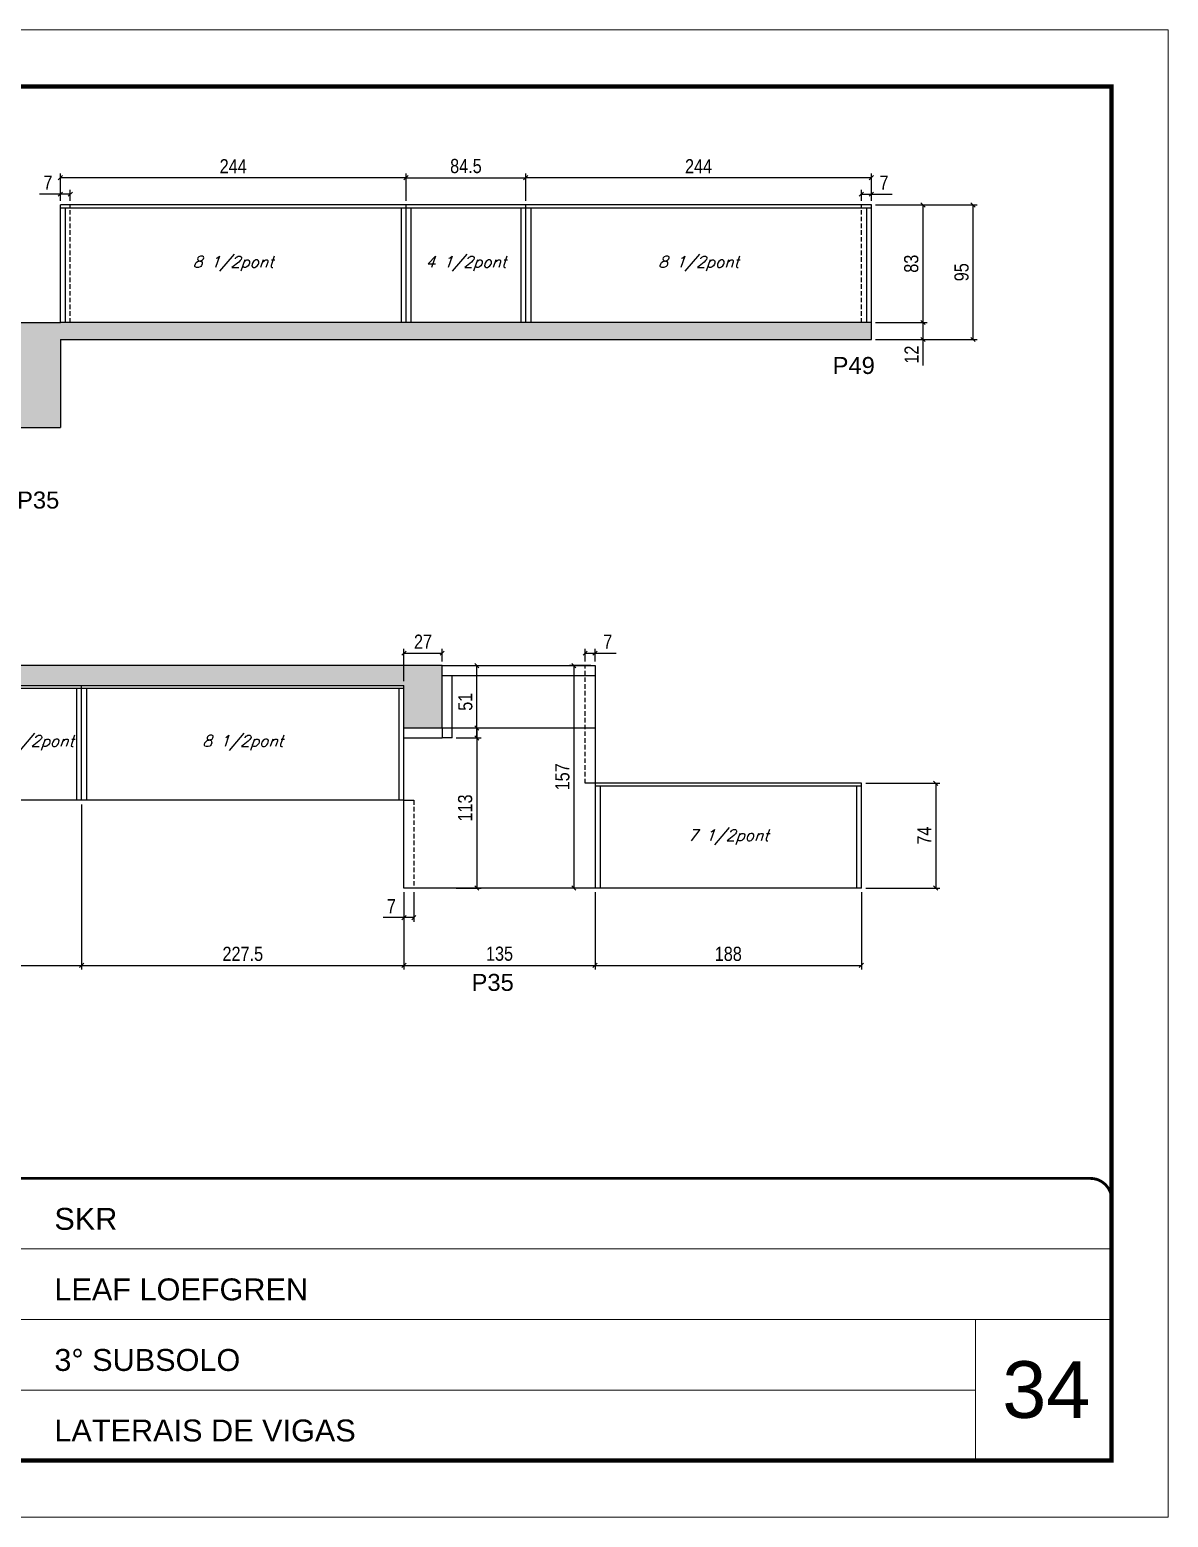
# Model space of a CAD drawing. Extents: x 3309 to 9590, y -2522 to 15424.
# Drawn here: x 5576 to 6379, y 4369 to 5419 of the extents above; entities that cross this region are included whole.
import ezdxf

# ---------------------------------------------------------------- set-up
doc = ezdxf.new("R2010")
doc.units = 0
for name, pattern in [('CONTINUO', [0]), ('DASHED', [0.75, 0.5, -0.25]), ('HIDDEN2', [4.7625, 3.175, -1.5875])]:
    doc.linetypes.add(name, pattern=pattern)
for name, color, linetype in [('5', 5, 'Continuous'), ('COTA', 241, 'Continuous'), ('Painéis', 200, 'Continuous'), ('SARR_2.2x7', 40, 'Continuous'), ('SARR_3.5x7', 81, 'Continuous'), ('texto', 7, 'Continuous')]:
    doc.layers.add(name, color=color, linetype=linetype)
for name, color, linetype, lineweight in [('CARIMBO', 255, 'Continuous', 9), ('Folhas', 255, 'Continuous', 9), ('SARRAFO DE PRESSAO', 251, 'DASHED', 9)]:
    doc.layers.add(name, color=color, linetype=linetype, lineweight=lineweight)
doc.styles.add('ARIAL', font='arial.ttf')
doc.styles.add('COTA TECNICA', font='techl___.ttf', dxfattribs={"height": 10})
doc.styles.add('Romans', font='romans.shx')
doc.styles.get("Standard").update_dxf_attribs({"font": 'arial.ttf'})
doc.dimstyles.new('PAINEL', dxfattribs={"dimtxt": 10, "dimasz": 3, "dimexe": 3, "dimexo": 3, "dimgap": 3, "dimtad": 1, "dimdec": 1, "dimzin": 12, "dimdsep": 46, "dimtxsty": 'COTA TECNICA', "dimblk1": 'OBLIQUE', "dimblk2": 'OBLIQUE', "dimsah": 1, "dimcen": 0.9, "dimclrd": 4, "dimclre": 4, "dimclrt": 240, "dimadec": 1, "dimazin": 3, "dimtfac": 1, "dimtdec": 1, "dimtmove": 0, "dimatfit": 3, "dimfxl": 1, "dimtolj": 1, "dimtzin": 12, "dimarcsym": 0})
pattern_1 = [(50, (0, -25.3623), (5.46554, -0.4781726), [0.5715, -6.2865]), (355, (0, -25.3623), (-1.0573026, 5.7317054), [0.4572, -5.0292175]), (100.451445, (0.4555, -25.402), (4.4082374, 5.2535326), [0.4857003, -5.3427073]), (46.1842, (0, -23.838), (8.132371, -1.26127), [0.85725, -9.42975]), (96.63556, (0.678, -23.943), (7.122124, 7.422784), [0.728551, -8.014068]), (351.18415, (0, -23.838), (7.122124, 7.422784), [0.685799, -7.543792]), (21, (0.762, -24.2193), (4.5484317, -3.067956), [0.5715, -6.2865]), (326, (0.762, -24.2193), (1.854061, 5.525639), [0.4572, -5.0292]), (71.451445, (1.141, -24.475), (6.4024926, 2.457683), [0.4857003, -5.342698]), (37.5, (0, -25.3623), (0.0926581, 2.53665117), [0, -4.96824, 0, -5.1054, 0, -5.04825]), (7.5, (0, -25.3623), (2.0045899, 3.0054172), [0, -2.91084, 0, -4.85394, 0, -1.92405]), (327.5, (-1.6993, -25.3623), (4.06771786, -0.1718623), [0, -1.905, 0, -5.9436, 0, -7.8867]), (317.5, (-2.4613, -25.3623), (4.4438754, 0.7627947), [0, -2.4765, 0, -3.94716, 0, -5.6007])]

# ---------------------------------------------------------------- blocks, each defined once
blk = doc.blocks.new('9999999999')
at = {"color": 30, "linetype": 'CONTINUO'}
for p, q in [((98564.6, 34379.6), (99584, 34379.6)), ((98564.6, 34329.8), (99488, 34329.8)), ((99584, 34329.8), (99488, 34329.8)), ((99488, 34329.8), (99488, 34230.2)), ((98564.6, 34280), (99488, 34280))]:
    blk.add_line(p, q, dxfattribs=at)
at = {"color": 30, "linetype": 'CONTINUO', "const_width": 2}
blk.add_lwpolyline([(99584, 34230.2), (99584, 34414.4, 0.414214), (99569, 34429.4), (98229, 34429.4, 0.414214), (98214, 34414.4), (98214, 34245.2, 0.414214), (98229, 34230.2), (99584, 34230.2)], format="xyb", dxfattribs=at)
at = {"layer": 'Folhas'}
blk.add_lwpolyline([(98139, 34190.2), (99624, 34190.2), (99624, 35240.2), (98139, 35240.2)], close=True, dxfattribs=at)
at = {"layer": 'Folhas', "color": 30, "const_width": 3}
blk.add_lwpolyline([(98214, 34230.2), (99584, 34230.2), (99584, 35200.2), (98214, 35200.2)], close=True, dxfattribs=at)
at = {"color": 7, "linetype": 'Continuous', "ltscale": 5, "style": 'ARIAL'}
for s, height, p in [('SKR', 15.48, (98837.7, 34393.1)), ('LEAF LOEFGREN', 15.483, (98837.7, 34343.3)), ('3° SUBSOLO', 15.48, (98837.7, 34293.5)), ('LATERAIS DE VIGAS', 15.483, (98837.7, 34243.7))]:
    blk.add_text(s, height=height, dxfattribs=at).set_placement(p)
blk = doc.blocks.new('_Oblique')
at = {"color": 0, "linetype": 'ByBlock', "lineweight": -2}
blk.add_line((-0.5, -0.5), (0.5, 0.5), dxfattribs=at)
blk = doc.blocks.new('*D1088')
at = {"layer": 'COTA', "color": 4, "linetype": 'ByBlock', "lineweight": -2, "transparency": 16777216}
for p, q in [((5925.8, 5298.6), (5925.8, 5317.8)), ((6169.8, 5314.8), (5925.8, 5314.8)), ((6169.8, 5298.6), (6169.8, 5317.8))]:
    blk.add_line(p, q, dxfattribs=at)
at = {"layer": 'Defpoints', "color": 0, "linetype": 'ByBlock', "transparency": 16777216}
for p in [(5925.8, 5314.8), (5925.8, 5295.6), (6169.8, 5295.6)]:
    blk.add_point(p, dxfattribs=at)
at = {"layer": 'COTA', "color": 4, "linetype": 'ByBlock', "lineweight": -2, "transparency": 16777216, "xscale": 3, "yscale": 3, "zscale": 3, "rotation": 180}
blk.add_blockref('_Oblique', (5925.8, 5314.8), dxfattribs=at)
at = {"layer": 'COTA', "color": 4, "linetype": 'ByBlock', "lineweight": -2, "transparency": 16777216, "xscale": 3, "yscale": 3, "zscale": 3}
blk.add_blockref('_Oblique', (6169.8, 5314.8), dxfattribs=at)
at = {"layer": 'COTA', "color": 240, "linetype": 'ByBlock', "transparency": 16777216, "insert": (6047.8, 5322.9), "char_height": 10, "attachment_point": 5, "style": 'COTA TECNICA'}
blk.add_mtext('\\A1;244', dxfattribs=at)
blk = doc.blocks.new('*D1089')
at = {"layer": 'COTA', "color": 4, "linetype": 'ByBlock', "lineweight": -2, "transparency": 16777216}
for p, q in [((5597.3, 5298.6), (5597.3, 5317.8)), ((5841.3, 5314.8), (5597.3, 5314.8)), ((5841.3, 5298.6), (5841.3, 5317.8))]:
    blk.add_line(p, q, dxfattribs=at)
at = {"layer": 'Defpoints', "color": 0, "linetype": 'ByBlock', "transparency": 16777216}
for p in [(5597.3, 5314.8), (5597.3, 5295.6), (5841.3, 5295.6)]:
    blk.add_point(p, dxfattribs=at)
at = {"layer": 'COTA', "color": 4, "linetype": 'ByBlock', "lineweight": -2, "transparency": 16777216, "xscale": 3, "yscale": 3, "zscale": 3, "rotation": 180}
blk.add_blockref('_Oblique', (5597.3, 5314.8), dxfattribs=at)
at = {"layer": 'COTA', "color": 4, "linetype": 'ByBlock', "lineweight": -2, "transparency": 16777216, "xscale": 3, "yscale": 3, "zscale": 3}
blk.add_blockref('_Oblique', (5841.3, 5314.8), dxfattribs=at)
at = {"layer": 'COTA', "color": 240, "linetype": 'ByBlock', "transparency": 16777216, "insert": (5719.3, 5322.9), "char_height": 10, "attachment_point": 5, "style": 'COTA TECNICA'}
blk.add_mtext('\\A1;244', dxfattribs=at)
blk = doc.blocks.new('*D1090')
at = {"layer": 'COTA', "color": 4, "lineweight": -2, "transparency": 16777216}
for p, q in [((6172.8, 5295.6), (6209.2, 5295.6)), ((6206.2, 5295.6), (6206.2, 5212.6)), ((6172.8, 5212.6), (6209.2, 5212.6))]:
    blk.add_line(p, q, dxfattribs=at)
at = {"layer": 'Defpoints', "color": 0, "transparency": 16777216}
for p in [(6169.8, 5295.6), (6169.8, 5212.6), (6206.2, 5212.6)]:
    blk.add_point(p, dxfattribs=at)
at = {"layer": 'COTA', "color": 4, "lineweight": -2, "transparency": 16777216, "xscale": 3, "yscale": 3, "zscale": 3}
for p, rotation in [((6206.2, 5295.6), 90), ((6206.2, 5212.6), 270)]:
    blk.add_blockref('_Oblique', p, dxfattribs=dict(at, rotation=rotation))
at = {"layer": 'COTA', "color": 240, "transparency": 16777216, "insert": (6198, 5254.1), "char_height": 10, "attachment_point": 5, "rotation": 90, "style": 'COTA TECNICA'}
blk.add_mtext('\\A1;83', dxfattribs=at)
blk = doc.blocks.new('*D1091')
at = {"layer": 'COTA', "color": 4, "lineweight": -2, "transparency": 16777216}
for p, q in [((5841.3, 5298.6), (5841.3, 5317.8)), ((5841.3, 5314.8), (5925.8, 5314.8)), ((5925.8, 5298.6), (5925.8, 5317.8))]:
    blk.add_line(p, q, dxfattribs=at)
at = {"layer": 'Defpoints', "color": 0, "transparency": 16777216}
for p in [(5925.8, 5314.8), (5841.3, 5295.6), (5925.8, 5295.6)]:
    blk.add_point(p, dxfattribs=at)
at = {"layer": 'COTA', "color": 4, "lineweight": -2, "transparency": 16777216, "xscale": 3, "yscale": 3, "zscale": 3, "rotation": 180}
blk.add_blockref('_Oblique', (5841.3, 5314.8), dxfattribs=at)
at = {"layer": 'COTA', "color": 4, "lineweight": -2, "transparency": 16777216, "xscale": 3, "yscale": 3, "zscale": 3}
blk.add_blockref('_Oblique', (5925.8, 5314.8), dxfattribs=at)
at = {"layer": 'COTA', "color": 240, "transparency": 16777216, "insert": (5883.6, 5323), "char_height": 10, "attachment_point": 5, "style": 'COTA TECNICA'}
blk.add_mtext('\\A1;84.5', dxfattribs=at)
blk = doc.blocks.new('*D1092')
at = {"layer": 'COTA', "color": 4, "lineweight": -2, "transparency": 16777216}
for p, q in [((5597.3, 5303.2), (5582.6, 5303.2)), ((5597.3, 5298.6), (5597.3, 5306.2)), ((5604.3, 5303.2), (5597.3, 5303.2)), ((5604.3, 5298.6), (5604.3, 5306.2))]:
    blk.add_line(p, q, dxfattribs=at)
at = {"layer": 'Defpoints', "color": 0, "transparency": 16777216}
for p in [(5597.3, 5303.2), (5597.3, 5295.6), (5604.3, 5295.6)]:
    blk.add_point(p, dxfattribs=at)
at = {"layer": 'COTA', "color": 4, "lineweight": -2, "transparency": 16777216, "xscale": 3, "yscale": 3, "zscale": 3, "rotation": 180}
blk.add_blockref('_Oblique', (5597.3, 5303.2), dxfattribs=at)
at = {"layer": 'COTA', "color": 4, "lineweight": -2, "transparency": 16777216, "xscale": 3, "yscale": 3, "zscale": 3}
blk.add_blockref('_Oblique', (5604.3, 5303.2), dxfattribs=at)
at = {"layer": 'COTA', "color": 240, "transparency": 16777216, "insert": (5588.5, 5311.3), "char_height": 10, "attachment_point": 5, "style": 'COTA TECNICA'}
blk.add_mtext('\\A1;7', dxfattribs=at)
blk = doc.blocks.new('*D1093')
at = {"layer": 'COTA', "color": 4, "lineweight": -2, "transparency": 16777216}
for p, q in [((6162.8, 5298.6), (6162.8, 5306.2)), ((6162.8, 5303.2), (6169.8, 5303.2)), ((6169.8, 5298.6), (6169.8, 5306.2)), ((6169.8, 5303.2), (6184.6, 5303.2))]:
    blk.add_line(p, q, dxfattribs=at)
at = {"layer": 'Defpoints', "color": 0, "transparency": 16777216}
for p in [(6169.8, 5303.2), (6162.8, 5295.6), (6169.8, 5295.6)]:
    blk.add_point(p, dxfattribs=at)
at = {"layer": 'COTA', "color": 4, "lineweight": -2, "transparency": 16777216, "xscale": 3, "yscale": 3, "zscale": 3, "rotation": 180}
blk.add_blockref('_Oblique', (6162.8, 5303.2), dxfattribs=at)
at = {"layer": 'COTA', "color": 4, "lineweight": -2, "transparency": 16777216, "xscale": 3, "yscale": 3, "zscale": 3}
blk.add_blockref('_Oblique', (6169.8, 5303.2), dxfattribs=at)
at = {"layer": 'COTA', "color": 240, "transparency": 16777216, "insert": (6178.7, 5311.3), "char_height": 10, "attachment_point": 5, "style": 'COTA TECNICA'}
blk.add_mtext('\\A1;7', dxfattribs=at)
blk = doc.blocks.new('*D1094')
at = {"layer": 'COTA', "color": 4, "lineweight": -2, "transparency": 16777216}
for p, q in [((6172.8, 5212.6), (6209.2, 5212.6)), ((6206.2, 5212.6), (6206.2, 5200.6)), ((6172.8, 5200.6), (6209.2, 5200.6)), ((6206.2, 5200.6), (6206.2, 5182.3))]:
    blk.add_line(p, q, dxfattribs=at)
at = {"layer": 'Defpoints', "color": 0, "transparency": 16777216}
for p in [(6169.8, 5212.6), (6169.8, 5200.6), (6206.2, 5200.6)]:
    blk.add_point(p, dxfattribs=at)
at = {"layer": 'COTA', "color": 4, "lineweight": -2, "transparency": 16777216, "xscale": 3, "yscale": 3, "zscale": 3}
for p, rotation in [((6206.2, 5212.6), 90), ((6206.2, 5200.6), 270)]:
    blk.add_blockref('_Oblique', p, dxfattribs=dict(at, rotation=rotation))
at = {"layer": 'COTA', "color": 240, "transparency": 16777216, "insert": (6198.2, 5189.9), "char_height": 10, "attachment_point": 5, "rotation": 90, "style": 'COTA TECNICA'}
blk.add_mtext('\\A1;12', dxfattribs=at)
blk = doc.blocks.new('*D1095')
at = {"layer": 'COTA', "color": 4, "lineweight": -2, "transparency": 16777216}
for p, q in [((6172.8, 5295.6), (6244.6, 5295.6)), ((6241.6, 5200.6), (6241.6, 5295.6)), ((6172.8, 5200.6), (6244.6, 5200.6))]:
    blk.add_line(p, q, dxfattribs=at)
at = {"layer": 'Defpoints', "color": 0, "transparency": 16777216}
for p in [(6169.8, 5295.6), (6241.6, 5295.6), (6169.8, 5200.6)]:
    blk.add_point(p, dxfattribs=at)
at = {"layer": 'COTA', "color": 4, "lineweight": -2, "transparency": 16777216, "xscale": 3, "yscale": 3, "zscale": 3}
for p, rotation in [((6241.6, 5295.6), 90), ((6241.6, 5200.6), 270)]:
    blk.add_blockref('_Oblique', p, dxfattribs=dict(at, rotation=rotation))
at = {"layer": 'COTA', "color": 240, "transparency": 16777216, "insert": (6233.5, 5248.1), "char_height": 10, "attachment_point": 5, "rotation": 90, "style": 'COTA TECNICA'}
blk.add_mtext('\\A1;95', dxfattribs=at)
blk = doc.blocks.new('*D1096')
at = {"layer": 'COTA', "color": 4, "lineweight": -2, "transparency": 16777216}
for p, q in [((5368.3, 4872.4), (5368.3, 4755.8)), ((5612.3, 4872.4), (5612.3, 4755.8)), ((5368.3, 4758.8), (5612.3, 4758.8))]:
    blk.add_line(p, q, dxfattribs=at)
at = {"layer": 'Defpoints', "color": 0, "transparency": 16777216}
for p in [(5368.3, 4875.4), (5612.3, 4875.4), (5612.3, 4758.8)]:
    blk.add_point(p, dxfattribs=at)
at = {"layer": 'COTA', "color": 4, "lineweight": -2, "transparency": 16777216, "xscale": 3, "yscale": 3, "zscale": 3, "rotation": 180}
blk.add_blockref('_Oblique', (5368.3, 4758.8), dxfattribs=at)
at = {"layer": 'COTA', "color": 4, "lineweight": -2, "transparency": 16777216, "xscale": 3, "yscale": 3, "zscale": 3}
blk.add_blockref('_Oblique', (5612.3, 4758.8), dxfattribs=at)
at = {"layer": 'COTA', "color": 240, "transparency": 16777216, "insert": (5490.3, 4766.9), "char_height": 10, "attachment_point": 5, "style": 'COTA TECNICA'}
blk.add_mtext('\\A1;244', dxfattribs=at)
blk = doc.blocks.new('*D1097')
at = {"layer": 'COTA', "color": 4, "lineweight": -2, "transparency": 16777216}
for p, q in [((5612.3, 4872.4), (5612.3, 4755.8)), ((5839.8, 4810.4), (5839.8, 4755.8)), ((5612.3, 4758.8), (5839.8, 4758.8))]:
    blk.add_line(p, q, dxfattribs=at)
at = {"layer": 'Defpoints', "color": 0, "transparency": 16777216}
for p in [(5612.3, 4875.4), (5839.8, 4813.4), (5839.8, 4758.8)]:
    blk.add_point(p, dxfattribs=at)
at = {"layer": 'COTA', "color": 4, "lineweight": -2, "transparency": 16777216, "xscale": 3, "yscale": 3, "zscale": 3, "rotation": 180}
blk.add_blockref('_Oblique', (5612.3, 4758.8), dxfattribs=at)
at = {"layer": 'COTA', "color": 4, "lineweight": -2, "transparency": 16777216, "xscale": 3, "yscale": 3, "zscale": 3}
blk.add_blockref('_Oblique', (5839.8, 4758.8), dxfattribs=at)
at = {"layer": 'COTA', "color": 240, "transparency": 16777216, "insert": (5726.1, 4766.9), "char_height": 10, "attachment_point": 5, "style": 'COTA TECNICA'}
blk.add_mtext('\\A1;227.5', dxfattribs=at)
blk = doc.blocks.new('*D1098')
at = {"layer": 'COTA', "color": 4, "lineweight": -2, "transparency": 16777216}
for p, q in [((5839.8, 4810.4), (5839.8, 4755.8)), ((5974.8, 4810.4), (5974.8, 4755.8)), ((5839.8, 4758.8), (5974.8, 4758.8))]:
    blk.add_line(p, q, dxfattribs=at)
at = {"layer": 'Defpoints', "color": 0, "transparency": 16777216}
for p in [(5839.8, 4813.4), (5974.8, 4813.4), (5974.8, 4758.8)]:
    blk.add_point(p, dxfattribs=at)
at = {"layer": 'COTA', "color": 4, "lineweight": -2, "transparency": 16777216, "xscale": 3, "yscale": 3, "zscale": 3, "rotation": 180}
blk.add_blockref('_Oblique', (5839.8, 4758.8), dxfattribs=at)
at = {"layer": 'COTA', "color": 4, "lineweight": -2, "transparency": 16777216, "xscale": 3, "yscale": 3, "zscale": 3}
blk.add_blockref('_Oblique', (5974.8, 4758.8), dxfattribs=at)
at = {"layer": 'COTA', "color": 240, "transparency": 16777216, "insert": (5907.3, 4767), "char_height": 10, "attachment_point": 5, "style": 'COTA TECNICA'}
blk.add_mtext('\\A1;135', dxfattribs=at)
blk = doc.blocks.new('*D1099')
at = {"layer": 'COTA', "color": 4, "lineweight": -2, "transparency": 16777216}
for p, q in [((5974.8, 4810.4), (5974.8, 4755.8)), ((6162.8, 4810.4), (6162.8, 4755.8)), ((5974.8, 4758.8), (6162.8, 4758.8))]:
    blk.add_line(p, q, dxfattribs=at)
at = {"layer": 'Defpoints', "color": 0, "transparency": 16777216}
for p in [(5974.8, 4813.4), (6162.8, 4813.4), (6162.8, 4758.8)]:
    blk.add_point(p, dxfattribs=at)
at = {"layer": 'COTA', "color": 4, "lineweight": -2, "transparency": 16777216, "xscale": 3, "yscale": 3, "zscale": 3, "rotation": 180}
blk.add_blockref('_Oblique', (5974.8, 4758.8), dxfattribs=at)
at = {"layer": 'COTA', "color": 4, "lineweight": -2, "transparency": 16777216, "xscale": 3, "yscale": 3, "zscale": 3}
blk.add_blockref('_Oblique', (6162.8, 4758.8), dxfattribs=at)
at = {"layer": 'COTA', "color": 240, "transparency": 16777216, "insert": (6068.8, 4766.9), "char_height": 10, "attachment_point": 5, "style": 'COTA TECNICA'}
blk.add_mtext('\\A1;188', dxfattribs=at)
blk = doc.blocks.new('*D1100')
at = {"layer": 'COTA', "color": 4, "lineweight": -2, "transparency": 16777216}
for p, q in [((6165.8, 4887.4), (6218.2, 4887.4)), ((6215.2, 4887.4), (6215.2, 4813.4)), ((6165.8, 4813.4), (6218.2, 4813.4))]:
    blk.add_line(p, q, dxfattribs=at)
at = {"layer": 'Defpoints', "color": 0, "transparency": 16777216}
for p in [(6162.8, 4887.4), (6162.8, 4813.4), (6215.2, 4813.4)]:
    blk.add_point(p, dxfattribs=at)
at = {"layer": 'COTA', "color": 4, "lineweight": -2, "transparency": 16777216, "xscale": 3, "yscale": 3, "zscale": 3}
for p, rotation in [((6215.2, 4887.4), 90), ((6215.2, 4813.4), 270)]:
    blk.add_blockref('_Oblique', p, dxfattribs=dict(at, rotation=rotation))
at = {"layer": 'COTA', "color": 240, "transparency": 16777216, "insert": (6207.2, 4850.4), "char_height": 10, "attachment_point": 5, "rotation": 90, "style": 'COTA TECNICA'}
blk.add_mtext('\\A1;74', dxfattribs=at)
blk = doc.blocks.new('*D1103')
at = {"layer": 'COTA', "color": 4, "lineweight": -2, "transparency": 16777216}
for p, q in [((5839.8, 4810.4), (5839.8, 4789.5)), ((5846.8, 4810.4), (5846.8, 4789.5)), ((5839.8, 4792.5), (5825.1, 4792.5)), ((5846.8, 4792.5), (5839.8, 4792.5))]:
    blk.add_line(p, q, dxfattribs=at)
at = {"layer": 'Defpoints', "color": 0, "transparency": 16777216}
for p in [(5839.8, 4813.4), (5846.8, 4813.4), (5839.8, 4792.5)]:
    blk.add_point(p, dxfattribs=at)
at = {"layer": 'COTA', "color": 4, "lineweight": -2, "transparency": 16777216, "xscale": 3, "yscale": 3, "zscale": 3, "rotation": 180}
blk.add_blockref('_Oblique', (5839.8, 4792.5), dxfattribs=at)
at = {"layer": 'COTA', "color": 4, "lineweight": -2, "transparency": 16777216, "xscale": 3, "yscale": 3, "zscale": 3}
blk.add_blockref('_Oblique', (5846.8, 4792.5), dxfattribs=at)
at = {"layer": 'COTA', "color": 240, "transparency": 16777216, "insert": (5831, 4800.6), "char_height": 10, "attachment_point": 5, "style": 'COTA TECNICA'}
blk.add_mtext('\\A1;7', dxfattribs=at)
blk = doc.blocks.new('*D1104')
at = {"layer": 'COTA', "color": 4, "lineweight": -2, "transparency": 16777216}
for p, q in [((5839.8, 4959.4), (5839.8, 4982.2)), ((5839.8, 4979.2), (5866.8, 4979.2)), ((5866.8, 4973.4), (5866.8, 4982.2))]:
    blk.add_line(p, q, dxfattribs=at)
at = {"layer": 'Defpoints', "color": 0, "transparency": 16777216}
for p in [(5866.8, 4979.2), (5866.8, 4970.4), (5839.8, 4956.4)]:
    blk.add_point(p, dxfattribs=at)
at = {"layer": 'COTA', "color": 4, "lineweight": -2, "transparency": 16777216, "xscale": 3, "yscale": 3, "zscale": 3, "rotation": 180}
blk.add_blockref('_Oblique', (5839.8, 4979.2), dxfattribs=at)
at = {"layer": 'COTA', "color": 4, "lineweight": -2, "transparency": 16777216, "xscale": 3, "yscale": 3, "zscale": 3}
blk.add_blockref('_Oblique', (5866.8, 4979.2), dxfattribs=at)
at = {"layer": 'COTA', "color": 240, "transparency": 16777216, "insert": (5853.3, 4987.3), "char_height": 10, "attachment_point": 5, "style": 'COTA TECNICA'}
blk.add_mtext('\\A1;27', dxfattribs=at)
blk = doc.blocks.new('*D1105')
at = {"layer": 'COTA', "color": 4, "lineweight": -2, "transparency": 16777216}
for p, q in [((5876.8, 4970.4), (5894.3, 4970.4)), ((5891.3, 4919.4), (5891.3, 4970.4)), ((5876.8, 4919.4), (5894.3, 4919.4))]:
    blk.add_line(p, q, dxfattribs=at)
at = {"layer": 'Defpoints', "color": 0, "transparency": 16777216}
for p in [(5873.8, 4970.4), (5891.3, 4970.4), (5873.8, 4919.4)]:
    blk.add_point(p, dxfattribs=at)
at = {"layer": 'COTA', "color": 4, "lineweight": -2, "transparency": 16777216, "xscale": 3, "yscale": 3, "zscale": 3}
for p, rotation in [((5891.3, 4970.4), 90), ((5891.3, 4919.4), 270)]:
    blk.add_blockref('_Oblique', p, dxfattribs=dict(at, rotation=rotation))
at = {"layer": 'COTA', "color": 240, "transparency": 16777216, "insert": (5883.2, 4944.9), "char_height": 10, "attachment_point": 5, "rotation": 90, "style": 'COTA TECNICA'}
blk.add_mtext('\\A1;51', dxfattribs=at)
blk = doc.blocks.new('*D1106')
at = {"layer": 'COTA', "color": 4, "lineweight": -2, "transparency": 16777216}
for p, q in [((5971.8, 4970.4), (5956.8, 4970.4)), ((5959.8, 4970.4), (5959.8, 4813.4)), ((5971.8, 4813.4), (5956.8, 4813.4))]:
    blk.add_line(p, q, dxfattribs=at)
at = {"layer": 'Defpoints', "color": 0, "transparency": 16777216}
for p in [(5974.8, 4970.4), (5959.8, 4813.4), (5974.8, 4813.4)]:
    blk.add_point(p, dxfattribs=at)
at = {"layer": 'COTA', "color": 4, "lineweight": -2, "transparency": 16777216, "xscale": 3, "yscale": 3, "zscale": 3}
for p, rotation in [((5959.8, 4970.4), 90), ((5959.8, 4813.4), 270)]:
    blk.add_blockref('_Oblique', p, dxfattribs=dict(at, rotation=rotation))
at = {"layer": 'COTA', "color": 240, "transparency": 16777216, "insert": (5951.7, 4891.9), "char_height": 10, "attachment_point": 5, "rotation": 90, "style": 'COTA TECNICA'}
blk.add_mtext('\\A1;157', dxfattribs=at)
blk = doc.blocks.new('*D1107')
at = {"layer": 'COTA', "color": 4, "lineweight": -2, "transparency": 16777216}
for p, q in [((5967.8, 4973.4), (5967.8, 4982.2)), ((5967.8, 4979.2), (5974.8, 4979.2)), ((5974.8, 4973.4), (5974.8, 4982.2)), ((5974.8, 4979.2), (5989.6, 4979.2))]:
    blk.add_line(p, q, dxfattribs=at)
at = {"layer": 'Defpoints', "color": 0, "transparency": 16777216}
for p in [(5974.8, 4979.2), (5967.8, 4970.4), (5974.8, 4970.4)]:
    blk.add_point(p, dxfattribs=at)
at = {"layer": 'COTA', "color": 4, "lineweight": -2, "transparency": 16777216, "xscale": 3, "yscale": 3, "zscale": 3, "rotation": 180}
blk.add_blockref('_Oblique', (5967.8, 4979.2), dxfattribs=at)
at = {"layer": 'COTA', "color": 4, "lineweight": -2, "transparency": 16777216, "xscale": 3, "yscale": 3, "zscale": 3}
blk.add_blockref('_Oblique', (5974.8, 4979.2), dxfattribs=at)
at = {"layer": 'COTA', "color": 240, "transparency": 16777216, "insert": (5983.7, 4987.3), "char_height": 10, "attachment_point": 5, "style": 'COTA TECNICA'}
blk.add_mtext('\\A1;7', dxfattribs=at)
blk = doc.blocks.new('*D1108')
at = {"layer": 'COTA', "color": 4, "lineweight": -2, "transparency": 16777216}
for p, q in [((5876.8, 4926.4), (5894.3, 4926.4)), ((5891.3, 4926.4), (5891.3, 4813.4)), ((5876.8, 4813.4), (5894.3, 4813.4))]:
    blk.add_line(p, q, dxfattribs=at)
at = {"layer": 'Defpoints', "color": 0, "transparency": 16777216}
for p in [(5873.8, 4926.4), (5873.8, 4813.4), (5891.3, 4813.4)]:
    blk.add_point(p, dxfattribs=at)
at = {"layer": 'COTA', "color": 4, "lineweight": -2, "transparency": 16777216, "xscale": 3, "yscale": 3, "zscale": 3}
for p, rotation in [((5891.3, 4926.4), 90), ((5891.3, 4813.4), 270)]:
    blk.add_blockref('_Oblique', p, dxfattribs=dict(at, rotation=rotation))
at = {"layer": 'COTA', "color": 240, "transparency": 16777216, "insert": (5883.1, 4869.9), "char_height": 10, "attachment_point": 5, "rotation": 90, "style": 'COTA TECNICA'}
blk.add_mtext('\\A1;113', dxfattribs=at)

msp = doc.modelspace()

# ---------------------------------------------------------------- hatches: boundary and pattern name
at = {"layer": 'COTA'}
h = msp.add_hatch(dxfattribs=at)
h.set_pattern_fill('AR-CONC', color=256, scale=0.03)
h.set_pattern_definition(pattern_1)
h.paths.add_polyline_path([(5597.32, 5200.6), (6169.82, 5200.6), (6169.82, 5212.6), (5597.32, 5212.6), (5368.32, 5212.6), (5368.32, 5200.6), (5567.32, 5200.6), (5567.32, 5138.6), (5597.32, 5138.6)])
h = msp.add_hatch(dxfattribs=at)
h.set_pattern_fill('AR-CONC', color=256, scale=0.03)
h.set_pattern_definition(pattern_1)
h.paths.add_polyline_path([(5839.82, 4926.43), (5866.82, 4926.43), (5866.82, 4970.43), (5368.32, 4970.43), (5368.32, 4926.43), (5402.32, 4926.43), (5402.32, 4956.43), (5839.82, 4956.43)])

# ---------------------------------------------------------------- linework, layer by layer
for p, q in [((5368.32, 5212.6), (5597.32, 5212.6)), ((6169.82, 5200.6), (6169.82, 5212.6)), ((5597.32, 5200.6), (5597.32, 5138.6)), ((5597.32, 5200.6), (6169.82, 5200.6)), ((5567.32, 5138.6), (5597.32, 5138.6)), ((5866.82, 4970.43), (5368.32, 4970.43)), ((5866.82, 4926.43), (5866.82, 4919.43)), ((5873.82, 4919.43), (5866.82, 4919.43)), ((5974.82, 4887.43), (5967.82, 4887.43)), ((5839.82, 4875.43), (5846.82, 4875.43))]:
    msp.add_line(p, q, dxfattribs=at)
at = {"layer": 'Painéis', "linetype": 'ByBlock'}
for p, q in [((6169.82, 5295.6), (5597.32, 5295.6)), ((5597.32, 5212.6), (5597.32, 5295.6)), ((5841.32, 5212.6), (5841.32, 5295.6)), ((5925.82, 5212.6), (5925.82, 5295.6)), ((6169.82, 5212.6), (6169.82, 5295.6)), ((6169.82, 5212.6), (5597.32, 5212.6)), ((5866.82, 4926.43), (5866.82, 4970.43)), ((5866.82, 4970.43), (5974.82, 4970.43)), ((5974.82, 4970.43), (5974.82, 4813.43)), ((5402.32, 4956.43), (5839.82, 4956.43)), ((5612.32, 4875.43), (5612.32, 4956.43)), ((5839.82, 4813.43), (5839.82, 4956.43)), ((5839.82, 4926.43), (5974.82, 4926.43)), ((6162.82, 4887.43), (5974.82, 4887.43)), ((6162.82, 4813.43), (6162.82, 4887.43)), ((5839.82, 4875.43), (5368.32, 4875.43)), ((6162.82, 4813.43), (5839.82, 4813.43))]:
    msp.add_line(p, q, dxfattribs=at)
at = {"layer": 'SARR_2.2x7', "linetype": 'Continuous'}
for p, q in [((5841.32, 5293.4), (5597.32, 5293.4)), ((5925.82, 5293.4), (5841.32, 5293.4)), ((6169.82, 5293.4), (5925.82, 5293.4)), ((5866.82, 4963.43), (5974.82, 4963.43)), ((5873.82, 4919.43), (5873.82, 4963.43)), ((5612.32, 4954.23), (5544.32, 4954.23)), ((5839.82, 4954.23), (5612.32, 4954.23)), ((5839.82, 4919.43), (5866.82, 4919.43)), ((6162.82, 4885.23), (5974.82, 4885.23))]:
    msp.add_line(p, q, dxfattribs=at)
at = {"layer": 'SARR_2.2x7', "linetype": 'HIDDEN2'}
for p, q in [((5604.32, 5212.6), (5604.32, 5295.6)), ((6162.82, 5212.6), (6162.82, 5295.6)), ((5967.82, 4887.43), (5967.82, 4970.43)), ((5846.82, 4875.43), (5846.82, 4813.43))]:
    msp.add_line(p, q, dxfattribs=at)
at = {"layer": 'SARR_3.5x7'}
for p, q in [((5600.82, 5293.4), (5600.82, 5212.6)), ((5837.82, 5293.4), (5837.82, 5212.6)), ((5844.82, 5293.4), (5844.82, 5212.6)), ((5922.32, 5293.4), (5922.32, 5212.6)), ((5929.32, 5293.4), (5929.32, 5212.6)), ((6166.32, 5293.4), (6166.32, 5212.6)), ((5608.82, 4954.23), (5608.82, 4875.43)), ((5615.82, 4954.23), (5615.82, 4875.43)), ((5836.32, 4954.23), (5836.32, 4875.43)), ((5978.32, 4885.23), (5978.32, 4813.43)), ((6159.32, 4885.23), (6159.32, 4813.43))]:
    msp.add_line(p, q, dxfattribs=at)

# ---------------------------------------------------------------- block references
at = {"layer": 'SARRAFO DE PRESSAO', "color": 6, "linetype": 'ByBlock'}
msp.add_blockref('9999999999', (-93244.61, -29820.95), dxfattribs=at)

# ---------------------------------------------------------------- texts
at = {"layer": '5', "linetype": 'Continuous'}
for s, p in [('P49', (6142.44, 5176.27)), ('P35', (5566.73, 5081.29)), ('P35', (5887.58, 4740.81))]:
    msp.add_text(s, height=12, rotation=0.00004, dxfattribs=at).set_placement(p)
at = {"layer": 'CARIMBO', "style": 'ARIAL'}
msp.add_text('34', height=40, dxfattribs=at).set_placement((6262.23, 4439.4))
at = {"layer": 'texto', "color": 2, "char_height": 8, "attachment_point": 5, "style": 'Romans'}
for s, insert in [('{\\Q19;\\C256;8 1/2pont}', (5719.32, 5254.1)), ('{\\Q19;\\C256;4 1/2pont}', (5883.57, 5254.1)), ('{\\Q19;\\C256;8 1/2pont}', (6047.82, 5254.1)), ('{\\Q19;\\C256;4 1/2pont}', (5578.32, 4915.93)), ('{\\Q19;\\C256;8 1/2pont}', (5726.07, 4915.93)), ('{\\Q19;\\C256;7 1/2pont}', (6068.82, 4849.33))]:
    msp.add_mtext(s, dxfattribs=dict(at, insert=insert))

# ---------------------------------------------------------------- dimensions: what is measured, and where the dimension line sits
at = {"layer": 'COTA', "linetype": 'ByBlock'}
dim = msp.add_linear_dim(base=(5597.32, 5314.83), p1=(5841.32, 5295.6), p2=(5597.32, 5295.6), angle=180, dimstyle='PAINEL', override={"dimtmove": 1}, dxfattribs=at)
dim.commit()
dim.dimension.update_dxf_attribs({"geometry": '*D1089', "text_midpoint": (5719.32, 5322.9)})
at = {"layer": 'COTA'}
for base, p1, p2, picture, middle in [((5925.82, 5314.83), (5841.32, 5295.6), (5925.82, 5295.6), '*D1091', (5883.57, 5322.96)), ((5597.32, 5303.21), (5604.32, 5295.6), (5597.32, 5295.6), '*D1092', (5588.46, 5311.29)), ((5866.82, 4979.24), (5839.82, 4956.43), (5866.82, 4970.43), '*D1104', (5853.32, 4987.31)), ((5974.82, 4979.24), (5967.82, 4970.43), (5974.82, 4970.43), '*D1107', (5983.69, 4987.31)), ((5612.32, 4758.83), (5368.32, 4875.43), (5612.32, 4875.43), '*D1096', (5490.32, 4766.9)), ((5839.82, 4792.49), (5846.82, 4813.43), (5839.82, 4813.43), '*D1103', (5830.96, 4800.57))]:
    dim = msp.add_linear_dim(base=base, p1=p1, p2=p2, dimstyle='PAINEL', dxfattribs=at)
    dim.commit()
    dim.dimension.update_dxf_attribs({"geometry": picture, "text_midpoint": middle})
at = {"layer": 'COTA', "linetype": 'ByBlock'}
dim = msp.add_linear_dim(base=(5925.82, 5314.83), p1=(6169.82, 5295.6), p2=(5925.82, 5295.6), angle=180, dimstyle='PAINEL', dxfattribs=at)
dim.commit()
dim.dimension.update_dxf_attribs({"geometry": '*D1088', "text_midpoint": (6047.82, 5322.9)})
at = {"layer": 'COTA'}
for base, p1, p2, angle, picture, middle in [((6169.82, 5303.21), (6162.82, 5295.6), (6169.82, 5295.6), 180, '*D1093', (6178.69, 5311.29)), ((6206.22, 5212.6), (6169.82, 5295.6), (6169.82, 5212.6), 90, '*D1090', (6197.98, 5254.1)), ((6241.6, 5295.6), (6169.82, 5200.6), (6169.82, 5295.6), 90, '*D1095', (6233.46, 5248.1)), ((6206.22, 5200.6), (6169.82, 5212.6), (6169.82, 5200.6), 90, '*D1094', (6198.16, 5189.95)), ((5891.33, 4970.43), (5873.82, 4919.43), (5873.82, 4970.43), 90, '*D1105', (5883.22, 4944.93)), ((5959.77, 4813.43), (5974.82, 4970.43), (5974.82, 4813.43), 90, '*D1106', (5951.66, 4891.93)), ((5891.33, 4813.43), (5873.82, 4926.43), (5873.82, 4813.43), 90, '*D1108', (5883.11, 4869.93)), ((6215.24, 4813.43), (6162.82, 4887.43), (6162.82, 4813.43), 90, '*D1100', (6207.17, 4850.43))]:
    dim = msp.add_linear_dim(base=base, p1=p1, p2=p2, angle=angle, dimstyle='PAINEL', dxfattribs=at)
    dim.commit()
    dim.dimension.update_dxf_attribs({"geometry": picture, "text_midpoint": middle})
for base, p1, p2, picture, middle in [((5839.82, 4758.83), (5612.32, 4875.43), (5839.82, 4813.43), '*D1097', (5726.07, 4766.94)), ((5974.82, 4758.83), (5839.82, 4813.43), (5974.82, 4813.43), '*D1098', (5907.32, 4767.05)), ((6162.82, 4758.83), (5974.82, 4813.43), (6162.82, 4813.43), '*D1099', (6068.82, 4766.92))]:
    dim = msp.add_linear_dim(base=base, p1=p1, p2=p2, dimstyle='PAINEL', override={"dimtmove": 1}, dxfattribs=at)
    dim.commit()
    dim.dimension.update_dxf_attribs({"geometry": picture, "text_midpoint": middle})

doc.saveas('drawing.dxf')
